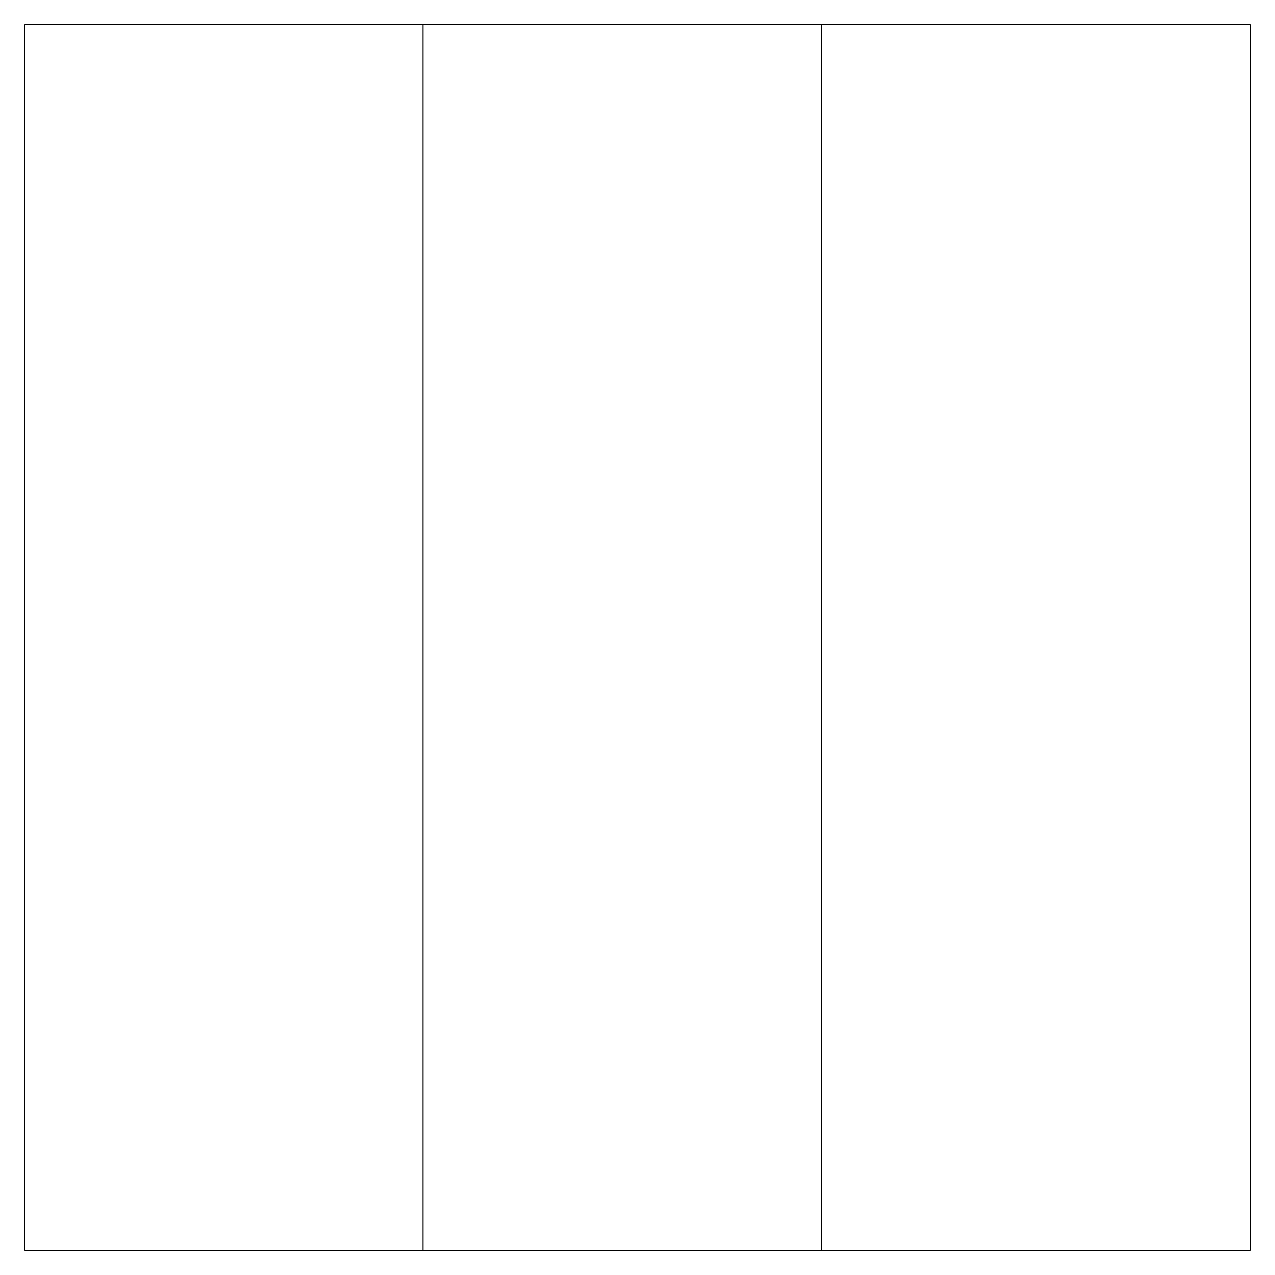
# Model space of a CAD drawing. Header units: millimetres. Extents: x 0 to 20, y 0 to 20.
import ezdxf

# ---------------------------------------------------------------- set-up
doc = ezdxf.new("R2010")
doc.units = ezdxf.units.MM

msp = doc.modelspace()

# ---------------------------------------------------------------- linework, layer by layer
at = {"lineweight": 20}
for p, q in [((0, 0), (0, 20)), ((0, 20), (20, 20)), ((6.5, 0), (6.5, 20)), ((13, 0), (13, 20)), ((20, 20), (20, 0)), ((20, 0), (0, 0))]:
    msp.add_line(p, q, dxfattribs=at)

doc.saveas('drawing.dxf')
